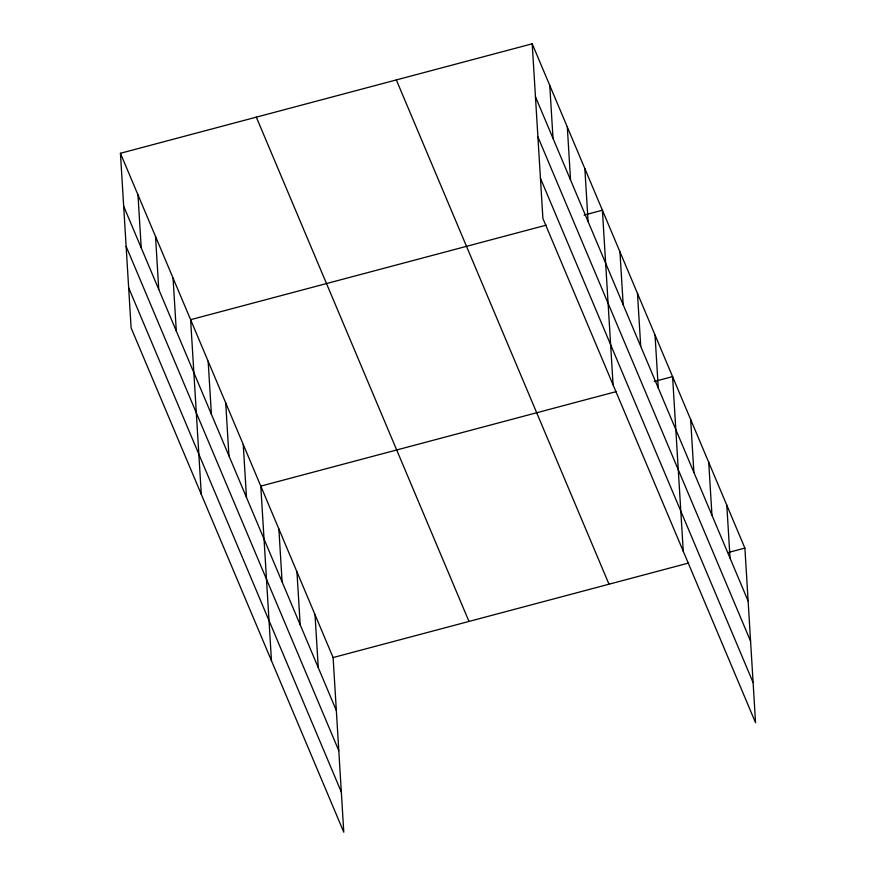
<?xml version="1.0" encoding="UTF-8"?>
<svg xmlns="http://www.w3.org/2000/svg" width="876" height="876" viewBox="0 0 876 876"><rect width="100%" height="100%" fill="white"/><g stroke="black" fill="none" stroke-linecap="round" stroke-linejoin="round"><path stroke-width="1.31" d="M120.439 153.278L333.099 657.558L343.786 832.2L131.115 327.92L120.439 153.278L532.214 43.8L744.885 548.08L755.561 722.722L542.901 218.442L532.214 43.8M546.219 225.154L190.618 319.685L201.294 494.338M584.106 215.08L602.403 210.207L613.08 384.86M616.397 391.561L260.796 486.103L271.472 660.745M654.284 381.487L672.582 376.625L683.258 551.267M333.099 657.558L688.7 563.016M727.901 552.592L744.885 548.08M535.455 96.754L748.126 601.035M537.919 136.919L750.579 641.188M540.448 178.288L753.108 682.568M396.335 79.924L608.995 584.204M256.318 117.154L468.988 621.423M123.669 206.232L336.34 710.513M126.133 246.397L338.793 750.666M128.662 287.766L341.322 792.046M726.806 505.211L730.047 558.176M708.728 462.353L711.969 515.307M690.649 419.484L693.891 472.449M655.029 335.015L658.27 387.98M637.487 293.416L640.728 346.381M619.945 251.817L623.186 304.771M584.85 168.608L588.092 221.562M567.309 127.009L570.55 179.963M549.767 85.399L553.008 138.364M315.021 614.689L318.262 667.654M296.942 571.831L300.183 624.785M278.875 528.962L282.105 581.927M243.243 444.493L246.484 497.459M225.701 402.894L228.943 455.849M208.159 361.295L211.401 414.249M173.065 278.086L176.306 331.04M155.523 236.487L158.764 289.441M137.981 194.877L141.222 247.842"/></g></svg>
